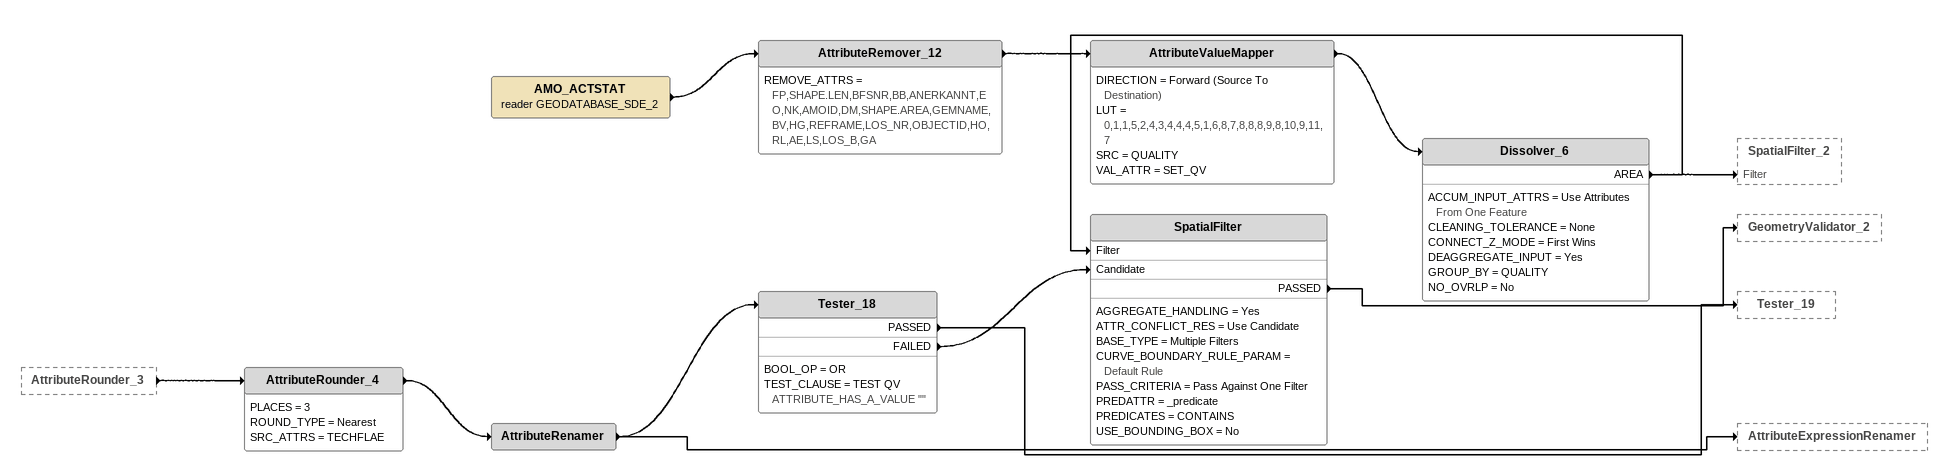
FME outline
AttributeRounder_3 [outside]
    -> AttributeRounder_4
AttributeRounder_4
    PLACES = 3
    ROUND_TYPE = Nearest
    SRC_ATTRS = TECHFLAE
    -> AttributeRenamer
AttributeRenamer
    -> Tester_18
    -> AttributeExpressionRenamer
Tester_18
    BOOL_OP = OR
    TEST_CLAUSE = TEST QV ATTRIBUTE_HAS_A_VALUE ""
    PASSED -> Tester_19
    FAILED -> SpatialFilter [Candidate]
AMO_ACTSTAT (reader GEODATABASE_SDE_2)
    -> AttributeRemover_12
AttributeRemover_12
    REMOVE_ATTRS = FP,SHAPE.LEN,BFSNR,BB,ANERKANNT,EO,NK,AMOID,DM,SHAPE.AREA,GEMNAME,BV,HG,REFRAME,LOS_NR,OBJECTID,HO,RL,AE,LS,LOS_B,GA
    -> AttributeValueMapper
AttributeValueMapper
    DIRECTION = Forward (Source To Destination)
    LUT = 0,1,1,5,2,4,3,4,4,4,5,1,6,8,7,8,8,8,9,8,10,9,11,7
    SRC = QUALITY
    VAL_ATTR = SET_QV
    -> Dissolver_6
Dissolver_6
    ACCUM_INPUT_ATTRS = Use Attributes From One Feature
    CLEANING_TOLERANCE = None
    CONNECT_Z_MODE = First Wins
    DEAGGREGATE_INPUT = Yes
    GROUP_BY = QUALITY
    NO_OVRLP = No
    AREA -> SpatialFilter [Filter]
    AREA -> SpatialFilter_2 [Filter]
SpatialFilter
    AGGREGATE_HANDLING = Yes
    ATTR_CONFLICT_RES = Use Candidate
    BASE_TYPE = Multiple Filters
    CURVE_BOUNDARY_RULE_PARAM = Default Rule
    PASS_CRITERIA = Pass Against One Filter
    PREDATTR = _predicate
    PREDICATES = CONTAINS
    USE_BOUNDING_BOX = No
    PASSED -> GeometryValidator_2
